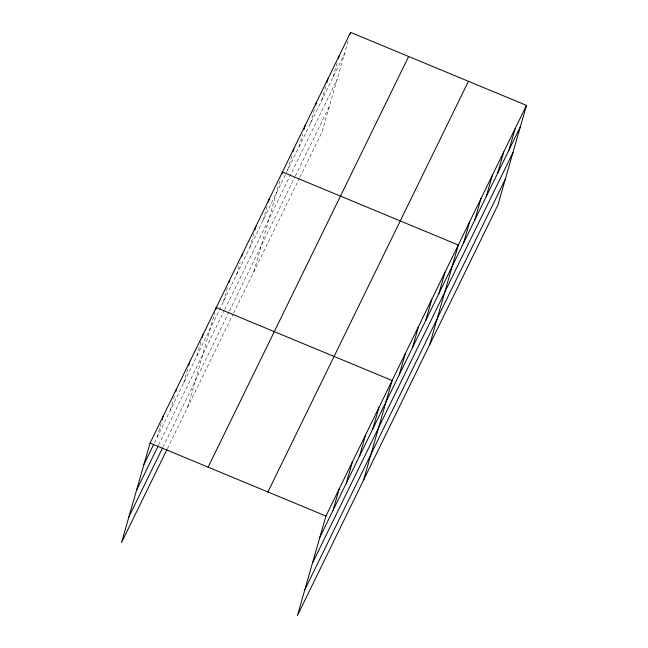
<?xml version="1.0" encoding="UTF-8"?>
<svg xmlns="http://www.w3.org/2000/svg" width="648" height="648" viewBox="0 0 648 648"><rect width="100%" height="100%" fill="white"/><g stroke="black" fill="none" stroke-linecap="round" stroke-linejoin="round"><path stroke-width="0.49" stroke-dasharray="3.24 2.43" d="M157.181 437.287L161.352 422.747M170.416 410.184L174.587 395.644M183.651 383.081L188.098 367.57M196.887 355.979L201.058 341.439M187.693 407.098L214.853 312.393M223.358 301.766L227.804 286.262M236.593 274.663L240.206 262.059M249.828 247.56L254 233.021M263.064 220.458L267.511 204.946M253.87 271.585L280.471 178.816M287.663 170.084L291.835 155.544M299.028 146.812L302.64 134.209M310.392 123.541L314.564 109.002M321.756 100.27L325.928 85.73M333.121 76.999L337.292 62.459M348.098 41.124L322.056 131.957L299.765 177.601M154.532 442.705L344.485 53.727M158.606 445.038L224.338 310.416M224.783 309.517L337.082 79.542M162.891 447.242L229.068 311.72M229.505 310.813L294.929 176.847M295.366 175.956L329.451 106.142M167.395 448.659L233.134 314.045M233.572 313.138L299.327 178.5"/><path stroke-width="0.97" d="M526.484 105.381L325.944 516.043L297.4 615.6L497.939 204.938L526.484 105.381L350.6 32.4L150.061 443.062L121.516 542.619L166.957 449.566M162.186 419.839L163.296 415.959M175.697 391.765L176.531 388.857M188.657 365.634L189.767 361.754M202.168 337.559L203.002 334.651M215.687 309.485L216.238 307.549L392.129 380.522L363.577 480.079M228.922 282.382L229.473 280.438M241.874 256.244L242.708 253.336M254.834 230.113L255.944 226.233M268.345 202.038L269.179 199.13M281.864 173.964L282.415 172.028L458.306 245.009L429.754 344.558M292.945 151.664L293.779 148.757M304.034 129.365L305.143 125.485M315.673 105.122L316.507 102.214M326.762 82.823L327.872 78.943M338.402 58.579L339.236 55.671M350.041 34.336L350.6 32.4M333.064 510.268L339.179 488.94M346.299 483.165L352.415 461.838M359.535 456.062L365.658 434.735M372.778 428.96L378.894 407.633M399.249 374.747L405.365 353.419M412.484 347.644L418.6 326.317M425.72 320.541L431.835 299.214M438.955 293.439L445.071 272.111M463.555 243.065L469.67 221.738M474.911 219.794L481.027 198.466M486.275 196.522L492.391 175.195M497.64 173.251L503.755 151.924M509.004 149.98L515.12 128.652M143.945 464.389L153.649 444.52M136.542 490.204L158.161 445.937M128.92 516.804L162.446 448.141M208.105 467.151L408.645 56.481M267.908 491.962L468.439 81.3M319.829 537.37L520.368 126.708M312.433 563.185L512.965 152.523M304.803 589.785L505.343 179.123M150.061 443.062L325.944 516.043"/></g></svg>
